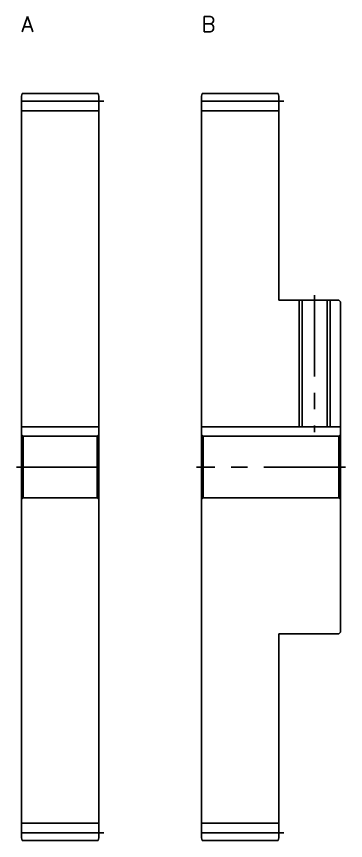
# Model space of a CAD drawing. Extents: x -1 to 228, y -13 to 171.
# Drawn here: x 164.5 to 228.5, y 10 to 170.5 of the extents above; entities that cross this region are included whole.
import ezdxf

# ---------------------------------------------------------------- set-up
doc = ezdxf.new("R2010")
doc.units = 0
doc.header["$LTSCALE"] = 0.5
doc.linetypes.add('CENTER', pattern=[50.8, 31.75, -6.35, 6.35, -6.35])
for name, color, linetype in [('MSM_CENTER', 1, 'CENTER'), ('MSM_CONTINUOUS', 7, 'CONTINUOUS'), ('MSM_NARROW', 5, 'CONTINUOUS'), ('MSM_PART_NUMBER', 7, 'CONTINUOUS')]:
    doc.layers.add(name, color=color, linetype=linetype)
doc.styles.get("Standard").update_dxf_attribs({"font": 'txt.shx', "height": 2, "bigfont": 'bigfont.shx'})

# ---------------------------------------------------------------- blocks, each defined once
blk = doc.blocks.new('*U6')
at = {"layer": 'MSM_PART_NUMBER'}
blk.add_text('A', height=3, dxfattribs=at).set_placement((165.5, 167.5))
blk = doc.blocks.new('*U7')
at = {"layer": 'MSM_PART_NUMBER'}
blk.add_text('B', height=3, dxfattribs=at).set_placement((200.5, 167.5))

msp = doc.modelspace()

# ---------------------------------------------------------------- linework, layer by layer
at = {"layer": 'MSM_CENTER'}
for p, q in [((181.5, 154), (164.5, 154)), ((216.5, 154), (199.5, 154)), ((222.5, 116.25), (222.5, 89.55)), ((164.5, 82.75), (181.5, 82.75)), ((228.5, 82.75), (199.5, 82.75)), ((181.5, 11.5), (164.5, 11.5)), ((216.5, 11.5), (199.5, 11.5))]:
    msp.add_line(p, q, dxfattribs=at)
at = {"layer": 'MSM_CONTINUOUS'}
for p, q in [((165.5, 155), (165.63, 155.5)), ((165.5, 10.5), (165.5, 155)), ((165.63, 155.5), (180.37, 155.5)), ((180.37, 155.5), (180.5, 155)), ((180.5, 155), (180.5, 10.5)), ((200.63, 155.5), (200.5, 155)), ((200.5, 10.5), (200.5, 155)), ((215.37, 155.5), (200.63, 155.5)), ((215.5, 155), (215.37, 155.5)), ((215.5, 155), (215.5, 115.25)), ((180.5, 152.12), (165.5, 152.12)), ((215.5, 152.12), (200.5, 152.12)), ((215.5, 115.25), (227.2, 115.25)), ((220.04, 115.25), (220.04, 90.55)), ((224.96, 115.25), (224.96, 90.55)), ((227.2, 115.25), (227.5, 114.95)), ((227.5, 114.95), (227.5, 50.55)), ((180.5, 90.55), (165.5, 90.55)), ((227.5, 90.55), (200.5, 90.55)), ((165.8, 88.75), (165.5, 89.05)), ((180.2, 88.75), (165.8, 88.75)), ((165.8, 88.75), (165.8, 76.75)), ((180.5, 89.05), (180.2, 88.75)), ((180.2, 88.75), (180.2, 76.75)), ((200.8, 88.75), (200.5, 89.05)), ((227.2, 88.75), (200.8, 88.75)), ((200.8, 88.75), (200.8, 76.75)), ((227.5, 89.05), (227.2, 88.75)), ((227.2, 88.75), (227.2, 76.75)), ((165.8, 76.75), (165.5, 76.45)), ((180.2, 76.75), (165.8, 76.75)), ((180.5, 76.45), (180.2, 76.75)), ((200.8, 76.75), (200.5, 76.45)), ((227.2, 76.75), (200.8, 76.75)), ((227.5, 76.45), (227.2, 76.75)), ((215.5, 50.25), (215.5, 10.5)), ((227.2, 50.25), (215.5, 50.25)), ((227.5, 50.55), (227.2, 50.25)), ((180.5, 13.38), (165.5, 13.38)), ((215.5, 13.38), (200.5, 13.38)), ((165.5, 10.5), (165.63, 10)), ((165.63, 10), (180.37, 10)), ((180.37, 10), (180.5, 10.5)), ((200.63, 10), (200.5, 10.5)), ((215.37, 10), (200.63, 10)), ((215.5, 10.5), (215.37, 10))]:
    msp.add_line(p, q, dxfattribs=at)
at = {"layer": 'MSM_NARROW'}
for p, q in [((219.5, 115.25), (219.5, 90.55)), ((225.5, 115.25), (225.5, 90.55))]:
    msp.add_line(p, q, dxfattribs=at)

# ---------------------------------------------------------------- block references
at = {"layer": 'MSM_CONTINUOUS'}
for name in ['*U6', '*U7']:
    msp.add_blockref(name, (0, 0), dxfattribs=at)

doc.saveas('drawing.dxf')
